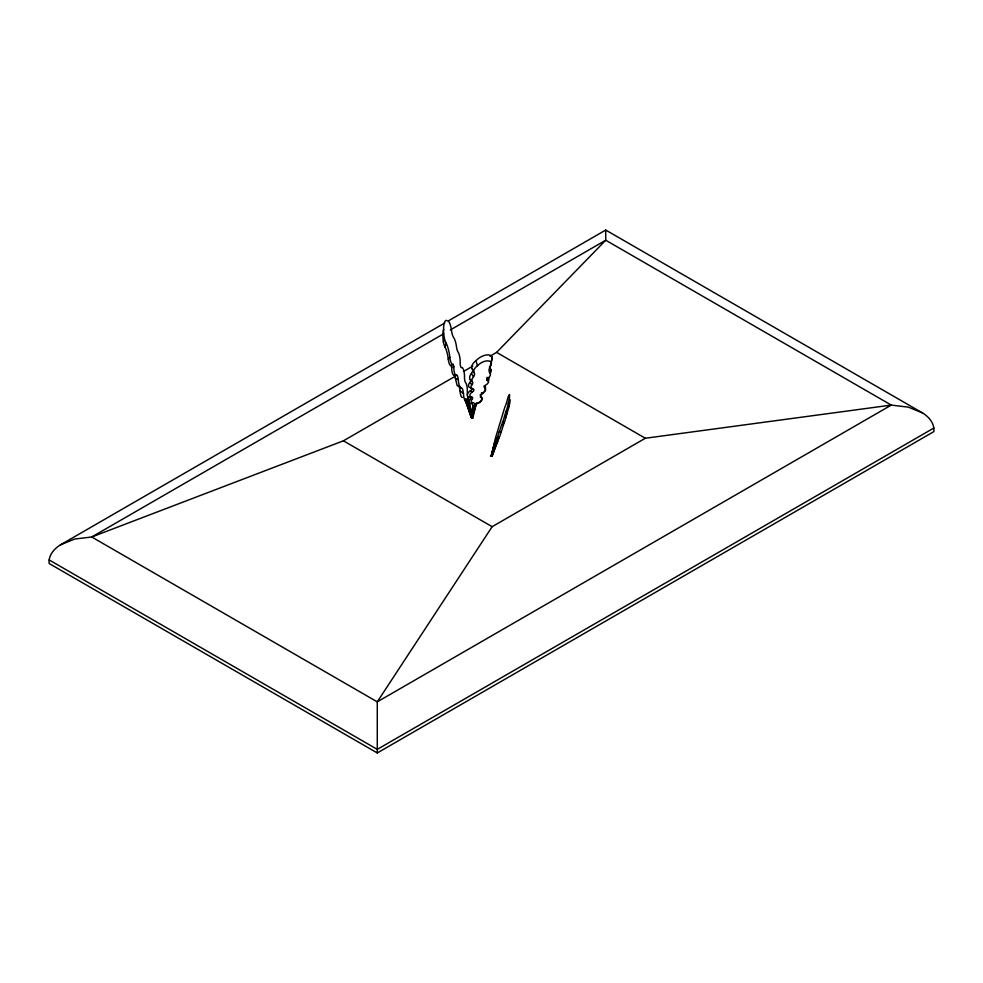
<?xml version="1.0" encoding="UTF-8"?>
<svg xmlns="http://www.w3.org/2000/svg" width="983" height="983" viewBox="0 0 983 983"><rect width="100%" height="100%" fill="white"/><g stroke="black" fill="none" stroke-linecap="round" stroke-linejoin="round"><path stroke-width="1.47" d="M451.136 365.516L453.212 364.349L453.851 366.757A5.701 1.585 83.4 0 0 454.564 373.024A5.701 1.585 83.4 0 0 456.444 375.334A3.268 0.909 83.4 0 1 457.513 375.985A3.268 0.909 83.4 0 1 458.103 379.487L459.098 385.139L460.806 388.371L461.174 387.83L457.193 385.643L455.399 378.516A2.814 0.786 83.4 0 0 454.896 375.494A2.814 0.786 83.4 0 0 453.974 374.928A4.903 1.364 83.4 0 1 452.352 372.95A4.903 1.364 83.4 0 1 451.75 367.568L451.136 365.516A6.512 1.819 83.4 0 1 448.273 359.299A14.843 4.129 83.4 0 0 445.066 347.146A9.719 2.703 83.4 0 1 443.493 342.489L443.296 341.334A12.226 3.404 83.4 0 1 443.726 329.28M480.933 400.867A4.89 2.666 -34.5 0 1 475.674 404.136L477.124 403.202A4.215 2.285 -34.5 0 0 481.645 400.4A4.215 2.285 -34.5 0 0 481.301 397.255L480.859 396.419A5.099 2.777 -34.5 0 1 481.105 395.105C482.493 392.917 487.765 390.865 484.865 387.781A2.224 1.204 -34.5 0 1 484.324 386.54A2.224 1.204 -34.5 0 1 486.032 384.881A3.883 2.113 -34.5 0 0 488.526 381.846A3.883 2.113 -34.5 0 0 486.904 380.151L487.052 377.325M497.693 441.576L491.979 456.333L491.205 456.149L495.506 437.84L504.807 407.232A11.132 1.192 -76.5 0 0 507.375 399.639A7.299 0.774 -76.5 0 1 508.53 395.903L508.715 395.449A9.179 0.983 -76.5 0 1 508.383 402.956L509.047 406.593L505.778 417.677A6.168 0.664 -76.5 0 1 504.156 422.739L499.843 436.194L497.103 437.939L495.113 443.665L497.754 441.49L499.45 436.661M491.205 456.149L494.51 443.505L491.205 456.149L497.115 441.465L491.979 456.333L497.152 440.998M486.904 380.151L487.15 378.836A5.148 2.802 -34.5 0 0 490.038 373.147A11.722 6.377 -34.5 0 1 490.431 366.143L491.156 361.031A8.933 4.854 -34.5 0 0 492.2 357.247L491.967 356.682A11.231 6.107 -34.5 0 0 476.018 360.663A8.048 4.387 -34.5 0 0 472.221 368.871A6.586 3.588 -34.5 0 1 471.385 373.466A8.786 4.78 -34.5 0 0 470.267 379.585A4.387 2.384 -34.5 0 1 469.702 382.645A6.181 3.354 -34.5 0 0 470.316 387.695M473.462 413.118L476.276 403.485L472.897 406.384L471.238 417.542L471.938 418.303L472.811 418.045L476.276 403.485L477.124 403.202M490.431 366.143A7.68 4.178 -34.5 0 0 491.34 362.874L492.2 357.247M443.493 342.489L444.033 336.26A14.217 3.957 83.4 0 1 447.4 320.9A10.199 2.838 83.4 0 1 451.492 330.435A8.343 2.322 83.4 0 0 453.654 337.574A11.12 3.096 83.4 0 1 456.542 347.097A5.554 1.548 83.4 0 0 457.98 351.853A7.815 2.175 83.4 0 1 460.167 362.874A3.219 0.897 83.4 0 0 460.572 366.303A3.219 0.897 83.4 0 0 461.605 367.63A6.439 1.794 83.4 0 1 463.681 370.284A6.439 1.794 83.4 0 1 464.492 377.153A3.858 1.081 83.4 0 0 465.61 382.633A5.91 1.647 83.4 0 1 467.318 390.792A8.454 2.359 83.4 0 0 467.441 394.453M490.038 373.147L490.701 369.178A13.627 7.422 -34.5 0 1 489.522 366.499M470.931 387.757L473.044 389.121A2.187 1.192 -34.5 0 1 473.904 390.079A2.187 1.192 -34.5 0 1 472.565 391.75A4.374 2.384 -34.5 0 0 469.886 395.105A4.374 2.384 -34.5 0 0 471.594 397.021A2.617 1.425 -34.5 0 1 472.073 399.245A4.018 2.187 -34.5 0 0 472.676 402.637A5.751 3.121 -34.5 0 1 474.74 405.143L471.938 418.303L476.276 403.485M448.776 320.655L605.725 230.047L922.607 412.983C928.984 416.89 934.796 423.661 933.85 431.623L377.275 752.953L49.15 563.517C48.204 555.555 54.016 548.797 60.393 544.889L444.795 322.965M445.066 347.146L446.073 343.018A11.304 3.146 83.4 0 1 444.255 337.611M497.214 437.914L502.694 421.732A7.176 0.762 -76.5 0 0 504.574 415.846L505.987 411.422A6.574 0.7 -76.5 0 0 508.383 402.956M465.696 399.909L471.238 417.542L472.811 418.045M467.638 395.965A8.454 2.359 83.4 0 0 468.399 399.467L472.663 416.227L471.238 417.542L464.836 399.11M472.393 413.179L471.238 417.542L474.74 405.143M461.174 387.83L462.391 388.752A7.508 2.089 83.4 0 1 463.104 391.148L463.497 393.63A6.193 1.72 83.4 0 0 465.119 400.843A6.193 1.72 83.4 0 0 467.109 399.307L467.355 398.496L468.399 399.467M497.115 441.465L491.242 455.633L492.004 455.891M485.061 390.079L485.59 387.277L484.668 386.196A2.58 1.401 -34.5 0 1 484.14 385.926M922.607 412.983L908.378 407.146L891.286 405.094L645.327 438.246L492.151 526.691L377.275 701.85L377.275 752.953M448.273 359.299L449.809 357.148A17.252 4.804 83.4 0 0 446.073 343.018M484.152 391.406L484.644 390.779M489.989 356.19L496.599 352.381L605.725 240.221L605.725 230.047M481.252 393.261L482.063 392.647M496.673 443.358L493.994 445.717L494.965 443.554M496.366 440.163L498.713 438.59M443.689 333.778L91.714 536.988L74.622 539.053L60.393 544.889M450.325 329.944L605.725 240.221L891.286 405.094L377.275 701.85L91.714 536.988L343.423 440.814L455.657 376.022M463.583 371.439L472.823 366.106M933.85 428.035L377.275 749.378L49.15 559.929M471.262 387.806A2.544 1.388 -34.5 0 1 470.365 390.816A5.087 2.765 -34.5 0 0 467.257 394.711A5.087 2.765 -34.5 0 0 469.247 396.935A3.047 1.659 -34.5 0 1 469.8 399.528A4.669 2.544 -34.5 0 0 470.501 403.472L472.676 402.637M451.75 367.568L453.851 366.757M499.106 432.029L501.072 431.586M469.8 399.528L472.073 399.245M469.247 396.935L471.594 397.021M480.282 396.985L481.301 397.255M453.974 374.928L456.444 375.334M455.399 378.516L458.103 379.487M501.748 424.681L503.345 425.27M470.365 390.816L472.565 391.75M496.599 352.381L645.327 438.246M343.423 440.814L492.151 526.691M502.694 421.732L504.156 422.739M458.864 385.975L459.086 386.479A6.451 1.794 83.4 0 1 459.712 388.531L460.044 390.669L463.497 393.63M469.702 382.645L471.987 384.722A5.308 2.888 -34.5 0 0 473.044 389.121M470.267 379.585L472.467 382.092A3.772 2.052 -34.5 0 1 471.987 384.722M482.469 392.5L482.972 393.2M504.574 415.846L505.778 417.677M471.385 373.466L473.437 376.833A7.557 4.116 -34.5 0 0 472.467 382.092M472.221 368.871L474.162 372.889A5.665 3.084 -34.5 0 1 473.437 376.833M491.34 362.874L491.131 362.395A9.658 5.259 -34.5 0 0 477.419 365.823A6.93 3.772 -34.5 0 0 474.162 372.889M505.987 411.422L506.995 413.868M465.057 399.037L472.43 417.136L467.355 398.496L472.663 416.227M464.873 398.963L471.447 416.755M476.018 360.663L477.419 365.823M484.668 386.196L484.865 387.781M509.612 399.614A7.889 0.848 -76.5 0 1 509.047 406.593M480.527 397.218A4.89 2.666 -34.5 0 1 481.412 400.069M490.701 369.178A5.984 3.256 -34.5 0 1 489.915 373.565M488.182 377.57A4.51 2.458 -34.5 0 1 487.986 381.158M480.122 395.24A5.935 3.232 -34.5 0 1 480.306 394.711M470.501 403.472A6.684 3.637 -34.5 0 1 472.897 406.384M453.138 364.386A7.569 2.113 83.4 0 1 449.809 357.148M462.477 397.39A5.333 1.487 83.4 0 1 460.044 390.669"/></g></svg>
